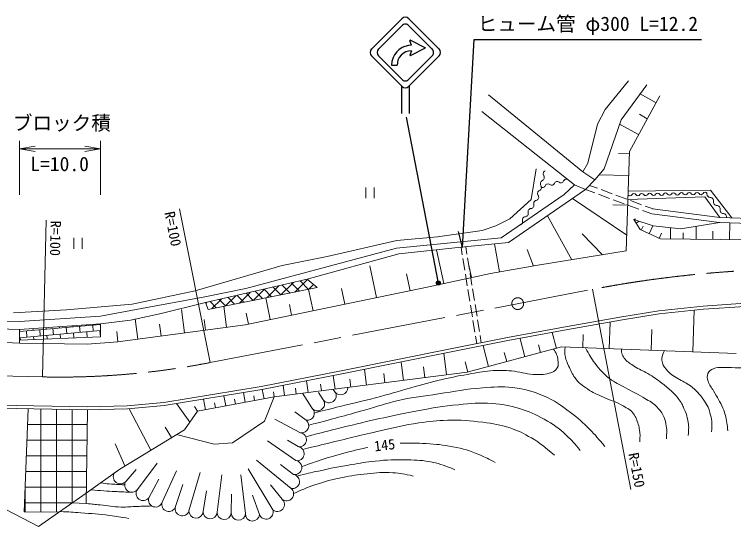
# Model space of a CAD drawing. Units: millimetres, scale not verified. Extents: x 40000 to 680000, y 20000 to 380000.
# Drawn here: x 207350 to 299092, y 262898 to 328196 of the extents above; entities that cross this region are included whole.
import ezdxf
from ezdxf.enums import TextEntityAlignment as Align

# ---------------------------------------------------------------- set-up
doc = ezdxf.new("R2010")
doc.units = ezdxf.units.MM
doc.header["$LTSCALE"] = 1000
doc.header["$PDMODE"] = 32
doc.header["$PDSIZE"] = 500
doc.linetypes.add('CHAIN', pattern=[18.5, 12, -1.5, 3.5, -1.5])
for name, color, linetype, lineweight in [('M-BMK', 2, 'CHAIN', 13), ('M-STR-HTXT', 7, 'Continuous', 13), ('M-STR-STRC', 7, 'Continuous', 25), ('M-WORK', 1, 'Continuous', 13)]:
    doc.layers.add(name, color=color, linetype=linetype, lineweight=lineweight)
doc.styles.add('ＭＳ ゴシック', font='')
doc.styles.get('ＭＳ ゴシック').set_extended_font_data('MS Gothic')

# ---------------------------------------------------------------- blocks, each defined once
blk = doc.blocks.new('open_arrow')
at = {"color": 0, "linetype": 'Continuous', "lineweight": -2}
blk.add_lwpolyline([(7.5, 1.25), (0, 0), (7.5, -1.25)], dxfattribs=at)

msp = doc.modelspace()

# ---------------------------------------------------------------- hatches: boundary and pattern name
at = {"layer": 'M-WORK'}
h = msp.add_hatch(dxfattribs=at)
h.set_pattern_fill('USER', color=256, style=0, pattern_type=2)
h.set_pattern_definition([(45, (244881, 293144), (-707.11, 707.11), []), (135, (244881, 293144), (-707.11, -707.11), [])])
h.paths.add_polyline_path([(244881, 293144), (245990, 293365), (244685, 294431), (231737, 291447), (232057, 290594), (234061, 290993), (239414, 292057)])
h = msp.add_hatch(dxfattribs=at)
h.set_pattern_fill('USER', color=256, style=0, pattern_type=2)
h.set_pattern_definition([(0, (214738, 265925), (-0, 2000), []), (90, (214738, 265925), (-2000, 0), [])])
h.paths.add_polyline_path([(214738, 265925), (216518, 267172), (216679, 277780), (209103, 277926), (208618, 264781), (213017, 264719)])

# ---------------------------------------------------------------- linework, layer by layer
at = {"layer": 'M-BMK'}
for p, q in [((232310, 283806), (281093, 293149)), ((164802, 283217), (210941, 281980))]:
    msp.add_line(p, q, dxfattribs=at)
msp.add_circle((271554, 291322), 750, dxfattribs=at)
for centre, radius, start, end in [((309065, 145781), 150000, 88.63938, 100.74757), ((213160, 381956), 100000, 268.72828, 281.04002)]:
    msp.add_arc(centre, radius, start, end, dxfattribs=at)
at = {"layer": 'M-STR-HTXT'}
for p, q in [((208013, 305208), (208013, 312066)), ((218337, 305208), (218337, 312066)), ((208013, 311066), (218337, 311066)), ((232310, 283806), (228391, 303418)), ((210941, 281980), (211417, 301974)), ((281093, 293149), (285977, 267612))]:
    msp.add_line(p, q, dxfattribs=at)
at = {"layer": 'M-STR-STRC'}
for p, q in [((256777, 327649), (252913, 323784)), ((257668, 327649), (261533, 323784)), ((256777, 326758), (253804, 323784)), ((260642, 323784), (257668, 326758)), ((258014, 324273), (257808, 324824)), ((257896, 324902), (259778, 323920)), ((256805, 323969), (256387, 323689)), ((257150, 324122), (256805, 323969)), ((257638, 324245), (257150, 324122)), ((258014, 324273), (257638, 324245)), ((257896, 322938), (259778, 323920)), ((255815, 323023), (255647, 322685)), ((256114, 323428), (255815, 323023)), ((256387, 323689), (256114, 323428)), ((256665, 322984), (256435, 322685)), ((256950, 323231), (256665, 322984)), ((257279, 323415), (256950, 323231)), ((257639, 323529), (257279, 323415)), ((258014, 323567), (257639, 323529)), ((258014, 323567), (257808, 323016)), ((252913, 322893), (256777, 319029)), ((256777, 319920), (253804, 322893)), ((255503, 322203), (255456, 321715)), ((255647, 322685), (255503, 322203)), ((256272, 322345), (256161, 321715)), ((256435, 322685), (256272, 322345)), ((261533, 322893), (257668, 319029)), ((260642, 322893), (257668, 319920)), ((255456, 321715), (256161, 321715)), ((256723, 319074), (256723, 315574)), ((257723, 319074), (257723, 315574)), ((261432, 293952), (257358, 315091)), ((264500, 298500), (264014, 300531))]:
    msp.add_line(p, q, dxfattribs=at)
msp.add_lwpolyline([(264500, 298500), (266000, 325000), (295000, 325000)], dxfattribs=at)
for radius in [250, 200, 150, 100, 50, 20]:
    msp.add_circle((261432, 293952), radius, dxfattribs=at)
for centre, radius, start, end in [((257223, 327203), 630, 45, 135), ((257223, 326312), 630, 45, 135.00015), ((257867, 324846), 63, 62.44717, 200.55603), ((253358, 323339), 630, 135, 225), ((254249, 323339), 630, 135.00016, 224.99989), ((257867, 322993), 63, 159.44395, 297.55281), ((260197, 323339), 630, 314.99995, 45), ((261087, 323339), 630, 315, 45), ((257223, 320365), 630, 224.99989, 314.99995), ((257223, 319474), 630, 225, 315)]:
    msp.add_arc(centre, radius, start, end, dxfattribs=at)
msp.add_point((261432, 293952), dxfattribs=at)
at = {"layer": 'M-WORK'}
for p, q in [((282711, 316090), (285668, 319726)), ((284742, 314767), (288019, 319203)), ((267809, 317945), (279854, 308133)), ((285790, 310735), (289687, 317808)), ((289204, 316932), (287170, 318053)), ((266977, 315800), (278816, 306469)), ((281712, 314211), (282711, 316090)), ((282571, 308506), (284742, 314767)), ((288084, 314898), (287066, 315459)), ((280513, 309216), (281712, 314211)), ((286963, 312864), (284544, 314196)), ((285780, 310405), (284400, 310447)), ((285397, 298048), (285790, 310735)), ((279854, 308133), (280513, 309216)), ((273260, 304610), (273926, 308526)), ((281399, 307094), (282571, 308506)), ((279854, 308133), (281399, 307094)), ((285695, 307645), (281905, 307762)), ((277458, 305230), (278816, 306469)), ((278816, 306469), (280210, 305869)), ((281399, 307094), (280210, 305869)), ((252181, 306149), (252181, 304749)), ((253231, 304749), (253231, 306149)), ((270393, 299119), (280210, 305869)), ((280210, 305869), (281385, 305435)), ((280727, 306402), (281727, 306030)), ((282196, 305855), (283601, 305332)), ((285634, 305672), (296123, 305805)), ((296123, 305805), (298865, 302267)), ((269426, 299715), (277458, 305230)), ((270543, 302133), (273260, 304610)), ((285460, 300065), (278527, 304712)), ((281855, 305262), (283262, 304743)), ((284070, 305157), (285476, 304634)), ((285600, 304588), (295430, 304926)), ((295430, 304926), (297334, 302313)), ((285577, 303855), (283682, 303913)), ((283731, 304569), (285138, 304050)), ((285607, 303877), (287014, 303357)), ((285944, 304460), (287350, 303936)), ((287818, 303762), (288818, 303389)), ((287483, 303184), (288658, 302750)), ((288658, 302750), (297283, 301664)), ((288740, 303395), (297334, 302313)), ((268758, 301253), (270543, 302133)), ((278466, 296920), (275339, 302520)), ((286344, 302047), (288848, 301221)), ((286344, 302047), (287170, 300768)), ((286378, 301994), (286569, 302117)), ((297334, 302313), (307840, 301995)), ((267026, 300641), (268758, 301253)), ((286649, 301574), (287031, 301820)), ((287305, 300705), (287538, 301208)), ((288311, 300239), (288777, 301244)), ((288848, 301221), (292365, 300848)), ((291024, 299558), (291036, 300989)), ((292365, 300848), (297283, 301664)), ((294311, 299530), (294325, 301173)), ((297283, 301664), (307833, 301345)), ((298574, 299493), (298592, 301625)), ((261325, 299841), (267026, 300641)), ((282357, 297553), (279754, 300235)), ((287170, 300768), (289754, 299569)), ((289608, 299637), (289909, 300286)), ((292667, 299544), (292675, 300366)), ((296442, 299511), (296451, 300577)), ((214933, 299708), (214933, 298308)), ((215983, 298308), (215983, 299708)), ((247232, 297311), (256130, 299362)), ((256079, 298397), (269426, 299715)), ((256130, 299362), (261325, 299841)), ((264319, 298507), (270393, 299119)), ((289754, 299569), (316781, 299336)), ((236857, 293242), (256079, 298397)), ((256407, 297654), (264319, 298507)), ((262117, 293880), (261188, 298169)), ((264475, 297550), (264319, 298507)), ((264926, 298568), (265077, 297639)), ((269208, 295368), (268593, 298938)), ((273559, 296117), (272747, 298225)), ((241504, 296165), (247232, 297311)), ((244685, 294431), (256407, 297654)), ((274135, 296216), (285397, 298048)), ((264798, 295576), (264556, 297056)), ((265157, 297145), (265398, 295665)), ((265658, 294648), (265274, 296418)), ((230395, 292968), (241504, 296165)), ((253526, 292084), (252691, 296124)), ((268101, 295177), (274135, 296216)), ((257824, 292972), (257380, 295121)), ((259989, 293419), (268101, 295177)), ((265121, 293602), (264879, 295083)), ((265478, 295171), (265718, 293691)), ((231737, 291447), (244685, 294431)), ((244685, 294431), (245990, 293365)), ((222376, 291263), (230395, 292968)), ((231423, 292163), (236857, 293242)), ((245990, 293365), (232057, 290594)), ((236771, 288623), (259989, 293419)), ((245445, 290415), (244881, 293144)), ((249485, 291249), (249068, 293270)), ((265444, 291629), (265202, 293109)), ((265798, 293197), (266039, 291717)), ((223550, 290684), (231423, 292163)), ((239986, 289287), (239414, 292057)), ((213984, 290544), (222376, 291263)), ((225903, 290008), (231737, 291447)), ((232057, 290594), (231737, 291447)), ((234418, 288310), (234061, 290993)), ((242716, 289851), (242434, 291216)), ((265767, 289655), (265525, 291135)), ((266119, 291223), (266360, 289742)), ((289539, 290413), (295206, 291001)), ((295206, 291001), (300548, 291375)), ((295240, 290603), (300568, 290976)), ((207218, 290171), (213984, 290544)), ((218315, 289725), (223550, 290684)), ((222147, 289236), (225903, 290008)), ((229053, 287597), (228657, 290576)), ((237216, 288715), (236930, 290100)), ((284836, 289638), (289539, 290413)), ((284904, 289244), (289592, 290017)), ((289592, 290017), (295240, 290603)), ((293875, 285161), (294078, 290482)), ((193684, 289339), (208005, 289046)), ((208005, 289046), (218315, 289725)), ((218337, 288729), (222147, 289236)), ((223095, 286804), (222754, 289370)), ((231735, 287954), (231557, 289295)), ((266090, 287681), (265848, 289161)), ((266440, 289249), (266680, 287768)), ((277879, 288412), (284836, 289638)), ((277950, 288019), (284904, 289244)), ((193688, 288286), (207994, 288046)), ((207994, 288046), (218337, 288729)), ((218337, 288684), (207994, 287779)), ((209710, 288160), (209730, 287931)), ((211406, 288272), (211423, 288079)), ((212270, 288153), (212340, 287356)), ((213103, 288384), (213117, 288227)), ((213964, 288301), (214033, 287504)), ((214800, 288496), (214810, 288375)), ((215657, 288449), (215727, 287652)), ((216497, 288608), (216504, 288523)), ((217351, 288598), (217420, 287801)), ((218193, 288720), (218197, 288672)), ((218337, 288729), (218337, 287078)), ((220547, 286466), (236771, 288623)), ((226074, 287201), (225876, 288690)), ((270229, 286999), (277879, 288412)), ((283233, 285566), (283361, 288947)), ((207994, 288046), (207994, 286288)), ((218337, 287881), (207994, 286976)), ((208013, 288048), (208036, 287783)), ((208883, 287857), (208953, 287060)), ((210577, 288005), (210646, 287208)), ((211493, 287282), (211534, 286815)), ((213187, 287430), (213235, 286881)), ((214880, 287578), (214935, 286946)), ((216574, 287727), (216636, 287012)), ((218267, 287875), (218337, 287078)), ((220530, 286464), (220424, 287754)), ((266327, 286231), (266170, 287188)), ((266760, 287275), (266911, 286346)), ((270304, 286607), (277950, 288019)), ((276493, 285623), (275954, 287638)), ((279852, 285695), (279916, 287386)), ((288554, 285364), (288655, 288024)), ((207994, 286288), (193528, 286887)), ((218337, 287078), (207994, 286678)), ((207994, 286288), (216631, 286146)), ((208106, 286986), (208132, 286683)), ((209800, 287134), (209833, 286749)), ((216631, 286146), (220547, 286466)), ((263193, 285613), (270229, 286999)), ((263271, 285221), (270304, 286607)), ((272463, 284544), (271844, 286855)), ((249260, 282790), (263193, 285613)), ((265093, 282570), (277148, 285798)), ((267840, 283306), (267131, 285957)), ((274478, 285083), (274208, 286091)), ((277148, 285798), (299402, 284950)), ((249338, 282397), (263271, 285221)), ((262470, 282235), (262119, 284988)), ((270152, 283925), (269842, 285080)), ((256965, 281532), (256665, 283882)), ((265190, 282596), (264835, 283921)), ((238824, 280766), (249260, 282790)), ((240477, 279427), (265093, 282570)), ((252265, 280932), (252009, 282939)), ((259718, 281884), (259542, 283260)), ((238895, 280373), (249338, 282397)), ((248252, 280419), (248032, 282144)), ((250258, 280676), (250130, 281679)), ((254615, 281232), (254465, 282407)), ((226403, 278718), (238824, 280766)), ((241799, 279595), (241632, 280903)), ((244803, 279979), (244611, 281481)), ((246527, 280199), (246417, 281061)), ((226454, 278321), (238895, 280373)), ((236797, 278745), (236567, 279989)), ((239195, 279189), (238973, 280388)), ((240491, 279428), (240408, 280082)), ((243301, 279787), (243205, 280538)), ((245272, 278046), (244094, 279889)), ((246753, 279070), (246127, 279974)), ((248233, 280093), (248028, 280391)), ((164177, 279195), (216678, 278180)), ((230700, 277615), (240477, 279427)), ((231723, 277805), (231474, 279149)), ((234309, 278284), (234070, 279577)), ((235553, 278514), (235438, 279136)), ((237996, 278967), (237885, 279566)), ((239236, 276329), (240477, 279427)), ((164310, 278792), (216679, 277780)), ((216678, 278180), (221742, 278295)), ((221742, 278295), (226403, 278718)), ((221765, 277895), (226454, 278321)), ((229731, 276225), (228024, 278580)), ((230700, 277615), (230325, 278224)), ((233016, 278044), (232896, 278691)), ((208618, 264781), (209103, 277926)), ((216679, 277780), (216498, 265846)), ((216679, 277780), (221765, 277895)), ((224747, 272636), (221972, 277914)), ((229048, 275244), (230700, 277615)), ((244562, 276456), (243131, 277522)), ((235151, 273576), (239236, 276329)), ((243851, 274865), (240564, 276583)), ((220790, 270236), (229048, 275244)), ((227409, 274250), (226602, 275580)), ((228023, 274622), (232842, 273416)), ((221435, 270627), (220187, 273437)), ((232842, 273416), (235151, 273576)), ((243259, 271314), (239636, 273824)), ((243555, 273090), (242185, 273921)), ((223044, 267641), (225570, 271002)), ((242667, 267763), (238238, 271375)), ((242963, 269539), (241287, 270835)), ((216518, 267172), (220790, 270236)), ((221592, 268706), (222893, 270163)), ((226204, 266012), (228048, 270003)), ((229623, 264923), (231032, 269790)), ((240305, 265047), (237161, 270249)), ((224495, 266577), (225770, 268964)), ((233219, 264738), (233802, 269497)), ((236814, 264552), (236240, 269497)), ((227913, 265446), (228847, 268285)), ((241486, 266405), (240007, 268233)), ((202345, 267143), (210417, 262898)), ((210417, 262898), (216518, 267172)), ((231421, 264830), (231857, 267472)), ((235016, 264645), (235028, 267046)), ((238611, 264459), (237718, 266913)), ((216498, 265846), (214738, 265925)), ((213017, 264719), (208618, 264781))]:
    msp.add_line(p, q, dxfattribs=at)
for centre, radius, start, end in [((275234, 307872), 429, 114.5157, 213.43257), ((274519, 307400), 429, 294.5157, 33.43257), ((274875, 306620), 429, 114.5157, 213.43257), ((275406, 306203), 383, 51.99123, 157.02793), ((275878, 306806), 383, 231.99123, 337.02793), ((276583, 306507), 383, 51.99123, 157.02793), ((277055, 307111), 383, 231.99123, 337.02793), ((277760, 306812), 383, 51.99123, 157.02793), ((274515, 305368), 429, 114.5157, 213.43257), ((274160, 306148), 429, 294.5157, 33.43257), ((274700, 306502), 383, 231.99123, 337.02793), ((294439, 305219), 287, 29.50688, 152.56381), ((295447, 305237), 287, 29.50688, 152.56381), ((273800, 304896), 429, 294.5157, 33.43257), ((285868, 305338), 287, 209.50688, 332.56381), ((286377, 305073), 287, 29.50688, 152.56381), ((286876, 305356), 287, 209.50688, 332.56381), ((287385, 305092), 287, 29.50688, 152.56381), ((287884, 305374), 287, 209.50688, 332.56381), ((288393, 305110), 287, 29.50688, 152.56381), ((288892, 305392), 287, 209.50688, 332.56381), ((289400, 305128), 287, 29.50688, 152.56381), ((289899, 305410), 287, 209.50688, 332.56381), ((290408, 305146), 287, 29.50688, 152.56381), ((290907, 305429), 287, 209.50688, 332.56381), ((291416, 305164), 287, 29.50688, 152.56381), ((291915, 305447), 287, 209.50688, 332.56381), ((292424, 305183), 287, 29.50688, 152.56381), ((292923, 305465), 287, 209.50688, 332.56381), ((293432, 305201), 287, 29.50688, 152.56381), ((293930, 305483), 287, 209.50688, 332.56381), ((294938, 305501), 287, 209.50688, 332.56381), ((296131, 305304), 441, 170.24829, 267.67436), ((296095, 304423), 441, 350.24829, 87.67436), ((273213, 303867), 416, 275.19112, 15.64505), ((274015, 304091), 416, 95.19112, 195.64505), ((296965, 304273), 441, 170.24829, 267.67436), ((296929, 303392), 441, 350.24829, 87.67436), ((272487, 302813), 416, 275.19112, 15.64505), ((273289, 303037), 416, 95.19112, 195.64505), ((297798, 303243), 441, 170.24829, 267.67436), ((297762, 302362), 441, 350.24829, 87.67436), ((271760, 301759), 416, 275.19112, 15.64505), ((272562, 301984), 416, 95.19112, 195.64505), ((247493, 279581), 900, 214.65848, 34.65848), ((248974, 280605), 900, 214.65848, 1.36591), ((246012, 278558), 900, 214.65848, 34.65848), ((244710, 277343), 900, 260.53379, 51.31923), ((243999, 275753), 900, 260.53379, 51.31923), ((243703, 273978), 900, 260.53379, 80.53379), ((243407, 272202), 900, 260.53379, 80.53379), ((243111, 270427), 900, 260.53379, 80.53379), ((220867, 269238), 900, 143.74383, 323.74383), ((242815, 268651), 900, 260.53379, 80.53379), ((222318, 268173), 900, 143.74383, 323.74383), ((223770, 267109), 900, 143.74383, 323.74383), ((242076, 267084), 900, 228.99071, 48.99071), ((225350, 266294), 900, 161.70327, 341.70327), ((240895, 265726), 900, 228.99071, 48.99071), ((227059, 265729), 900, 161.70327, 341.70327), ((228768, 265164), 900, 161.70327, 341.70327), ((230522, 264877), 900, 177.04132, 357.04132), ((232320, 264784), 900, 177.04132, 357.04132), ((234117, 264691), 900, 177.04132, 357.04132), ((235915, 264598), 900, 177.04132, 357.04132), ((237713, 264505), 900, 177.04132, 357.04132), ((239458, 264743), 900, 199.71654, 19.71654)]:
    msp.add_arc(centre, radius, start, end, dxfattribs=at)
for points, knots in [([(245609, 277371), (247198, 277794), (247607, 277900), (248892, 278224), (250649, 278668), (251649, 278851), (253403, 279308), (255175, 279770), (256148, 280102), (257914, 280587), (259479, 281016), (260347, 281291), (261928, 281652), (263377, 281983), (264193, 282152), (265658, 282398), (266736, 282579), (267337, 282728), (268428, 282789), (269336, 282840), (269849, 282806), (270755, 282736), (271854, 282651), (272443, 282364), (273543, 282309), (274335, 282270), (274807, 282229), (275568, 282451), (276030, 282586), (276347, 282716), (276598, 283126), (276806, 283465), (276718, 283743), (276687, 284139), (276641, 284720), (276453, 284974), (276134, 285527)], [0, 0, 0, 0, 1, 1, 1, 2, 2, 2, 3, 3, 3, 4, 4, 4, 5, 5, 5, 6, 6, 6, 7, 7, 7, 8, 8, 8, 9, 9, 9, 10, 10, 10, 11, 11, 11, 12, 12, 12, 12]), ([(277594, 285781), (277551, 285221), (277529, 284998), (277628, 284512), (277721, 284062), (277849, 283829), (278037, 283410), (278320, 282779), (278459, 282403), (278872, 281848), (279361, 281189), (279765, 280918), (280435, 280444), (281172, 279923), (281678, 279782), (282495, 279397), (283469, 278936), (284087, 278823), (285017, 278278), (285572, 277952), (285969, 277816), (286331, 277283), (286652, 276811), (286747, 276491), (286935, 275951), (287031, 275676), (287048, 275510), (287095, 275223), (287189, 274641), (287149, 274404), (287112, 273713)], [0, 0, 0, 0, 1, 1, 1, 2, 2, 2, 3, 3, 3, 4, 4, 4, 5, 5, 5, 6, 6, 6, 7, 7, 7, 8, 8, 8, 9, 9, 9, 10, 10, 10, 10]), ([(290523, 274086), (290562, 274942), (290612, 275261), (290451, 275987), (290356, 276419), (290321, 276678), (290114, 277070), (289842, 277587), (289625, 277851), (289208, 278260), (288640, 278818), (288184, 278966), (287503, 279379), (286656, 279892), (286146, 280118), (285283, 280604), (284487, 281053), (283982, 281218), (283258, 281776), (282439, 282409), (282052, 282867), (281429, 283695), (280881, 284423), (280704, 284737), (280208, 285682)], [0, 0, 0, 0, 1, 1, 1, 2, 2, 2, 3, 3, 3, 4, 4, 4, 5, 5, 5, 6, 6, 6, 7, 7, 7, 8, 8, 8, 8]), ([(284772, 285508), (284780, 285218), (284787, 285094), (284875, 284849), (284968, 284588), (285065, 284454), (285248, 284245), (285639, 283798), (285962, 283653), (286455, 283322), (287076, 282904), (287503, 282803), (288143, 282416), (288890, 281963), (289295, 281685), (289990, 281155), (290498, 280767), (290784, 280545), (291233, 280089), (291672, 279645), (291941, 279405), (292281, 278882), (292583, 278416), (292695, 278118), (292902, 277603), (293079, 277165), (293160, 276910), (293258, 276448), (293414, 275708), (293362, 275382), (293311, 274512)], [0, 0, 0, 0, 1, 1, 1, 2, 2, 2, 3, 3, 3, 4, 4, 4, 5, 5, 5, 6, 6, 6, 7, 7, 7, 8, 8, 8, 9, 9, 9, 10, 10, 10, 10]), ([(305555, 285444), (305240, 285044), (305101, 284908), (304760, 284618), (304185, 284130), (303748, 284008), (303055, 283712), (302376, 283423), (301972, 283295), (301243, 283180), (300483, 283059), (300042, 283151), (299272, 283153), (298606, 283155), (298232, 283217), (297567, 283180), (297179, 283158), (296930, 283218), (296581, 283046), (296230, 282873), (295951, 282772), (295808, 282407), (295672, 282058), (295748, 281812), (295835, 281448), (295965, 280904), (296259, 280686), (296528, 280196), (297000, 279334), (297363, 278897), (297727, 277985), (298006, 277283), (298119, 276866), (298233, 276120), (298293, 275727), (298314, 275579), (298339, 275107)], [0, 0, 0, 0, 1, 1, 1, 2, 2, 2, 3, 3, 3, 4, 4, 4, 5, 5, 5, 6, 6, 6, 7, 7, 7, 8, 8, 8, 9, 9, 9, 10, 10, 10, 11, 11, 11, 12, 12, 12, 12]), ([(296277, 274974), (296330, 275917), (296357, 276308), (296153, 277123), (295955, 277912), (295765, 278356), (295300, 279024), (294742, 279825), (294348, 280235), (293577, 280835), (293006, 281280), (292584, 281378), (291979, 281776), (291356, 282187), (290930, 282361), (290469, 282949), (290164, 283337), (289992, 283611), (289954, 284103), (289917, 284584), (290042, 284848), (290260, 285298)], [0, 0, 0, 0, 1, 1, 1, 2, 2, 2, 3, 3, 3, 4, 4, 4, 5, 5, 5, 6, 6, 6, 7, 7, 7, 7]), ([(244897, 275814), (248353, 276736), (249235, 276965), (252006, 277740), (253709, 278217), (254638, 278583), (256361, 278979), (258319, 279430), (259450, 279517), (261436, 279818), (263643, 280154), (264872, 280424), (267098, 280591), (268581, 280702), (269428, 280782), (270907, 280618), (272480, 280443), (273364, 280192), (274823, 279579), (276288, 278963), (277012, 278395), (278287, 277447), (279299, 276696), (279824, 276212), (280711, 275316), (281520, 274499), (281788, 274178), (282656, 273105)], [0, 0, 0, 0, 1, 1, 1, 2, 2, 2, 3, 3, 3, 4, 4, 4, 5, 5, 5, 6, 6, 6, 7, 7, 7, 8, 8, 8, 9, 9, 9, 9]), ([(244522, 274351), (246723, 274940), (247307, 275081), (249099, 275523), (252854, 276447), (254971, 276921), (258770, 277641), (260802, 278026), (261943, 278271), (264005, 278440), (265671, 278576), (266615, 278737), (268281, 278600), (269663, 278486), (270446, 278359), (271771, 277947), (273057, 277547), (273762, 277241), (274941, 276588), (276121, 275935), (276754, 275485), (277738, 274564), (278497, 273854), (278768, 273547), (279523, 272592)], [0, 0, 0, 0, 1, 1, 1, 2, 2, 2, 3, 3, 3, 4, 4, 4, 5, 5, 5, 6, 6, 6, 7, 7, 7, 8, 8, 8, 8]), ([(244128, 272741), (245903, 273171), (246350, 273278), (247774, 273620), (250208, 274204), (251565, 274560), (254008, 275103), (255926, 275530), (256993, 275826), (258937, 276115), (260363, 276327), (261171, 276419), (262613, 276462), (264363, 276514), (265352, 276424), (267089, 276195), (268469, 276014), (269259, 275917), (270579, 275476), (271691, 275104), (272282, 274786), (273296, 274197), (274536, 273477), (274954, 273085), (276226, 271986)], [0, 0, 0, 0, 1, 1, 1, 2, 2, 2, 3, 3, 3, 4, 4, 4, 5, 5, 5, 6, 6, 6, 7, 7, 7, 8, 8, 8, 8]), ([(256561, 273529), (258123, 273553), (258577, 273558), (259865, 273476), (261199, 273391), (261953, 273342), (263266, 273085), (264646, 272814), (265419, 272593), (266711, 272037), (267501, 271697), (267794, 271561), (268683, 271060)], [0, 0, 0, 0, 1, 1, 1, 2, 2, 2, 3, 3, 3, 4, 4, 4, 4]), ([(244004, 270541), (245303, 271012), (245658, 271133), (246731, 271478), (248214, 271954), (249053, 272202), (250567, 272570), (251293, 272747), (251534, 272807), (252432, 272996)], [0, 0, 0, 0, 1, 1, 1, 2, 2, 2, 3, 3, 3, 3]), ([(243394, 269340), (244707, 269668), (245059, 269749), (246131, 269986), (247773, 270349), (248702, 270512), (250358, 270803), (251526, 271007), (252181, 271125), (253360, 271247), (254962, 271412), (255870, 271444), (257480, 271407), (258727, 271378), (259440, 271369), (260659, 271105), (261817, 270854), (262261, 270676), (263537, 270146)], [0, 0, 0, 0, 1, 1, 1, 2, 2, 2, 3, 3, 3, 4, 4, 4, 5, 5, 5, 6, 6, 6, 6]), ([(242976, 267124), (244428, 267756), (244859, 267947), (246109, 268352), (247297, 268737), (247975, 268922), (249199, 269169), (250415, 269414), (251109, 269492), (252343, 269613), (253615, 269738), (254336, 269868), (255611, 269773), (256641, 269696), (257043, 269621), (258222, 269346)], [0, 0, 0, 0, 1, 1, 1, 2, 2, 2, 3, 3, 3, 4, 4, 4, 5, 5, 5, 5]), ([(218313, 268459), (218863, 268398), (219008, 268385), (219455, 268345), (220221, 268277), (220471, 268269), (221419, 268218)], [0, 0, 0, 0, 1, 1, 1, 2, 2, 2, 2]), ([(217110, 267596), (217909, 267523), (218116, 267504), (218762, 267457), (219317, 267417), (219628, 267398), (220183, 267368), (220952, 267327), (221199, 267321), (222153, 267289)], [0, 0, 0, 0, 1, 1, 1, 2, 2, 2, 3, 3, 3, 3]), ([(216498, 265846), (217367, 265756), (217585, 265734), (218283, 265663), (219337, 265557), (219923, 265424), (220982, 265397), (221780, 265376), (222227, 265442), (223025, 265468), (223750, 265492), (223977, 265499), (224881, 265526)], [0, 0, 0, 0, 1, 1, 1, 2, 2, 2, 3, 3, 3, 4, 4, 4, 4]), ([(213169, 264826), (214452, 264755), (214787, 264733), (215823, 264655), (217254, 264548), (218058, 264502), (219481, 264318), (220455, 264192), (220781, 264145), (221968, 263945)], [0, 0, 0, 0, 1, 1, 1, 2, 2, 2, 3, 3, 3, 3])]:
    msp.add_open_spline(points, degree=3, knots=knots, dxfattribs=at)

# ---------------------------------------------------------------- block references
at = {"layer": 'M-STR-HTXT', "xscale": 267, "yscale": 267}
msp.add_blockref('open_arrow', (208013, 311066), dxfattribs=at)
at = {"layer": 'M-STR-HTXT', "xscale": 267, "yscale": 267, "rotation": 180}
msp.add_blockref('open_arrow', (218337, 311066), dxfattribs=at)

# ---------------------------------------------------------------- texts
at = {"layer": 'M-STR-HTXT', "style": 'ＭＳ ゴシック'}
msp.add_text('ブロック積', height=1833, dxfattribs=at).set_placement((213408, 314351), align=Align.MIDDLE_CENTER)
msp.add_text('L=10.0', height=1833, dxfattribs=at).set_placement((213118, 307662), align=Align.BOTTOM_CENTER)
for s, rotation, p in [('R=100', 281.299, (227574, 300861)), ('R=100', 268.636, (212599, 299648)), ('R=150', 280.826, (286732, 270110))]:
    msp.add_text(s, height=1320, rotation=rotation, dxfattribs=at).set_placement(p, align=Align.MIDDLE_CENTER)
at = {"layer": 'M-STR-STRC', "style": 'ＭＳ ゴシック'}
msp.add_text('ヒューム管 φ300 L=12.2', height=1833, dxfattribs=at).set_placement((280500, 327000), align=Align.MIDDLE_CENTER)
at = {"layer": 'M-WORK', "style": 'ＭＳ ゴシック'}
msp.add_text('145', height=1320, rotation=6.82, dxfattribs=at).set_placement((254572, 273291), align=Align.MIDDLE_CENTER)

doc.saveas('drawing.dxf')
